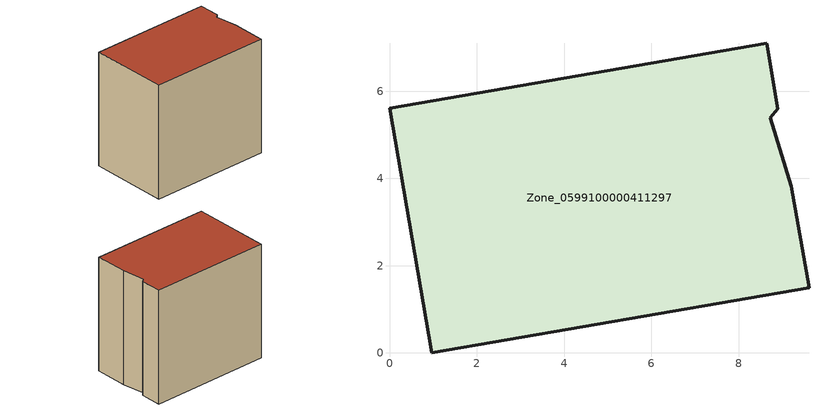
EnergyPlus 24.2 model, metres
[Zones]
Zone_0599100000411297
 floor ground (C_G): 8.9,5.6 8.72,5.39 9.21,3.83 9.62,1.5 0.97,0 0,5.6 8.64,7.1 z0
 wall outside (C_F): 0.97,0 9.62,1.5 9.21,3.83 8.72,5.39 8.9,5.6 8.64,7.1 0,5.6 0.97,0 z0:8.35
 roof outside (C_R): 8.72,5.39 8.9,5.6 8.64,7.1 0,5.6 0.97,0 9.62,1.5 9.21,3.83 z8.35
[BUILDING]
Pand.0599100000411297: North Axis=0; Terrain=City; Loads Convergence Tolerance Value=0.04; Temperature Convergence Tolerance Value=0.4; Solar Distribution=FullExterior; Maximum Number of Warmup Days=25; Minimum Number of Warmup Days=1
[Site:Location]
Rotterdam.The.Hague.AP_ZH_NLD Design_Conditions: Latitude=51.96; Longitude=4.45; Time Zone=1; Elevation=-4.5
[SITE:GROUNDTEMPERATURE:BUILDINGSURFACE]
18, 18, 18, 18, 18, 18, 18, 18, 18, 18, 18, 18
[MATERIAL] Thermal Absorptance=0.9; Solar Absorptance=0.7; Visible Absorptance=0.7
Name | Roughness | Thickness | Conductivity | Density | Specific Heat
G.TI.1992-2005 | MediumSmooth | 0.15 | 0.06 | 540 | 1210
F.TI.1992-2005 | Rough | 0.3 | 0.12 | 1920 | 840
R.TI.1992-2005 | MediumRough | 0.2 | 0.08 | 1500 | 1000
[CONSTRUCTION]
C_G: G.TI.1992-2005
C_F: F.TI.1992-2005
C_R: R.TI.1992-2005
[ZONE]
Zone_0599100000411297: Type=1; Multiplier=1; Ceiling Height=Autocalculate; Volume=Autocalculate; Floor Area=autocalculate; Part of Total Floor Area=Yes
[ZONEINFILTRATION:DESIGNFLOWRATE]
Infil_Zone_0599100000411297: Zone or ZoneList or Space or SpaceList=Zone_0599100000411297; Schedule=AlwaysOn; Design Flow Rate Calculation Method=Flow/Area; Flow Rate per Floor Area=0.0015; Constant Term Coefficient=1; Temperature Term Coefficient=0; Velocity Term Coefficient=0; Velocity Squared Term Coefficient=0
[HVACTEMPLATE:ZONE:IDEALLOADSAIRSYSTEM]
Zone_0599100000411297: Maximum Heating Supply Air Temperature=50; Minimum Cooling Supply Air Temperature=13; Maximum Heating Supply Air Humidity Ratio=0.0156; Minimum Cooling Supply Air Humidity Ratio=0.0077; Heating Limit=NoLimit; Cooling Limit=NoLimit; Dehumidification Control Type=ConstantSensibleHeatRatio; Cooling Sensible Heat Ratio=0.7; Dehumidification Setpoint=60; Humidification Control Type=None; Humidification Setpoint=30; Outdoor Air Method=None; Outdoor Air Flow Rate per Person=0.00944; Outdoor Air Flow Rate per Zone Floor Area=0; Outdoor Air Flow Rate per Zone=0; Demand Controlled Ventilation Type=None; Outdoor Air Economizer Type=NoEconomizer; Heat Recovery Type=None; Sensible Heat Recovery Effectiveness=0.7; Latent Heat Recovery Effectiveness=0.65
[ZONECONTROL:THERMOSTAT]
ThermostatControl_Zone_0599100000411297: Zone or ZoneList=Zone_0599100000411297; Control Type Schedule=DualSetpointControlType; Control 1=Thermostat_Zone_0599100000411297; Temperature Difference Between Cutout And Setpoint=0
[THERMOSTATSETPOINT:DUALSETPOINT]
Thermostat_Zone_0599100000411297: Heating Setpoint Temperature Schedule=HeatingSetpoint_Zone_0599100000411297; Cooling Setpoint Temperature Schedule=CoolingSetpoint_Zone_0599100000411297
[SCHEDULE:COMPACT]
HeatingSetpoint_Zone_0599100000411297: Through: 12/31, For: AllDays, Until: 24:00, 21
CoolingSetpoint_Zone_0599100000411297: Through: 12/31, For: AllDays, Until: 24:00, 24
DualSetpointControlType: Through: 12/31, For: AllDays, Until: 24:00, 4
AlwaysOn: Through: 12/31, For: AllDays, Until: 24:00, 1
